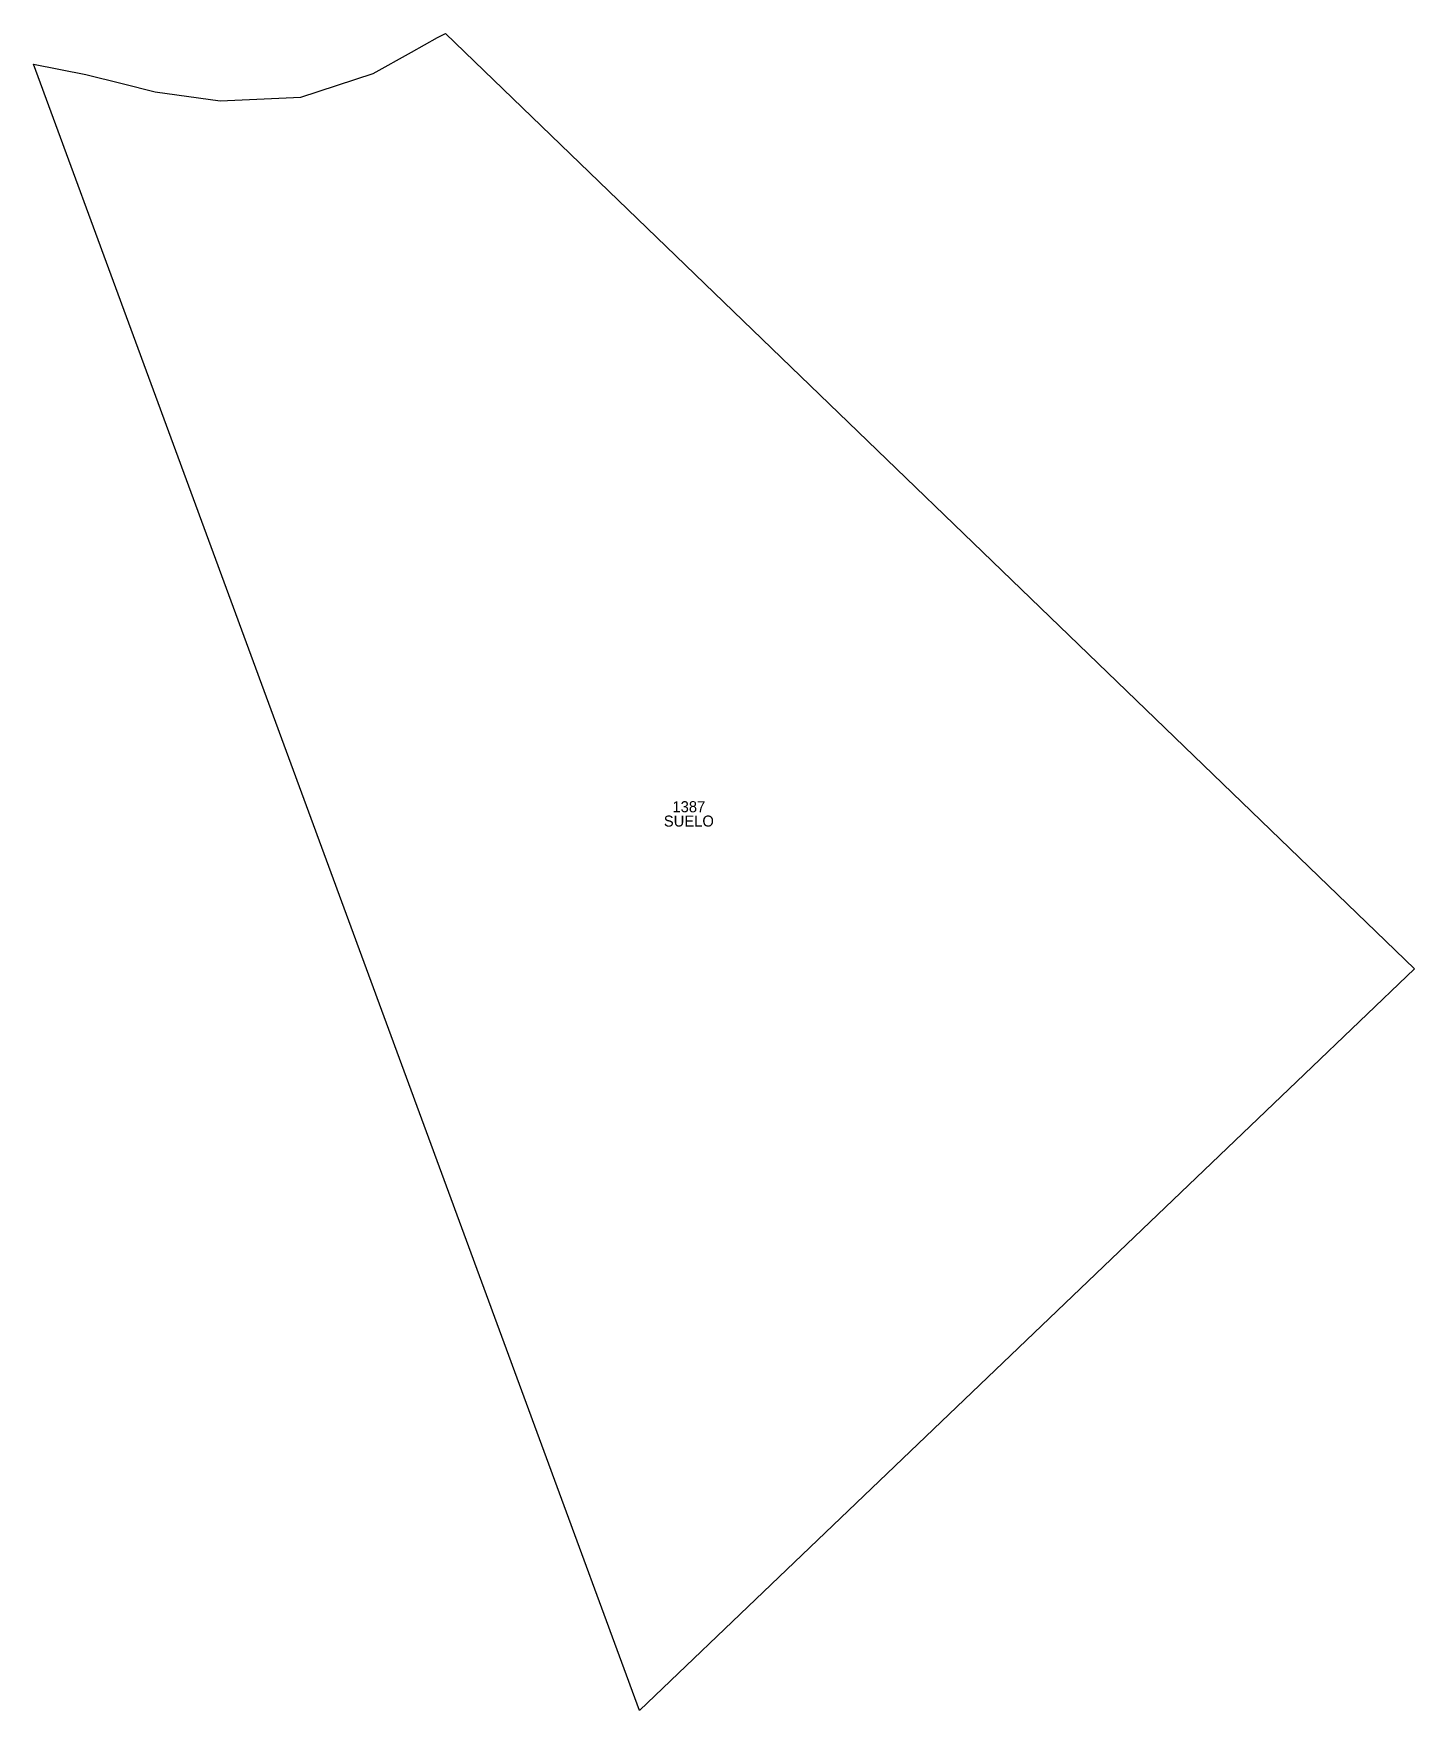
# Model space of a CAD drawing. Header units: metres. Extents: x 483493.8 to 483543.9, y 4631392.5 to 4631453.3.
import ezdxf
from ezdxf.enums import TextEntityAlignment as Align

# ---------------------------------------------------------------- set-up
doc = ezdxf.new("R2010")
doc.units = ezdxf.units.M

msp = doc.modelspace()

# ---------------------------------------------------------------- linework, layer by layer
at = {"layer": 'PG-LP'}
msp.add_lwpolyline([(483493.8135, 4631452.1565), (483495.713, 4631451.782), (483497.027, 4631451.45), (483498.216, 4631451.15), (483500.571, 4631450.8265), (483503.5045, 4631450.959), (483506.119, 4631451.8215), (483507.5085, 4631452.586), (483508.45, 4631453.1175), (483508.743, 4631453.2655), (483543.854, 4631419.3735), (483539.866, 4631415.558), (483520.5405, 4631397.0695), (483515.7675, 4631392.503), (483493.8135, 4631452.1565)], dxfattribs=at)

# ---------------------------------------------------------------- texts
at = {"layer": 'PG-AA'}
msp.add_text('SUELO', height=0.4, dxfattribs=at).set_placement((483517.56, 4631424.93), align=Align.TOP_CENTER)
at = {"layer": 'PG-AS'}
msp.add_text('1387', height=0.4, dxfattribs=at).set_placement((483517.56, 4631424.93), align=Align.BOTTOM_CENTER)

doc.saveas('drawing.dxf')
